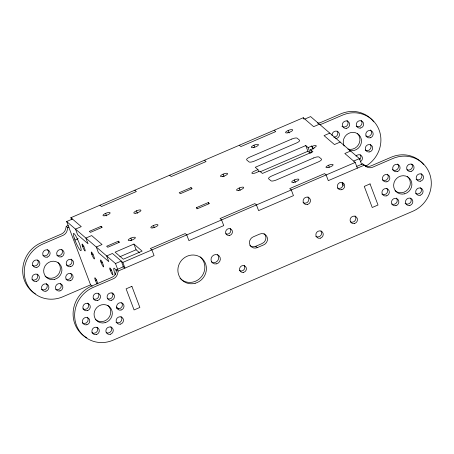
<?xml version="1.0" encoding="UTF-8"?>
<svg xmlns="http://www.w3.org/2000/svg" width="454" height="454" viewBox="0 0 454 454"><rect width="100%" height="100%" fill="white"/><g stroke="black" fill="none" stroke-linecap="round" stroke-linejoin="round"><path stroke-width="0.68" d="M68.174 225.485L66.256 226.313L65.648 228.941A7.065 6.685 -49.3 0 1 61.375 234.054L41.269 242.703A29.442 27.859 -49.3 0 0 22.887 267.31A29.442 27.859 -49.3 0 0 35.372 293.846M69.093 227.102L67.816 227.653L67.209 230.28A7.065 6.685 -49.3 0 1 62.93 235.393L42.829 244.042A29.442 27.859 -49.3 0 0 26.048 281.928A29.442 27.859 -49.3 0 0 62.765 296.803L90.766 284.754M123.692 266.646L116.65 269.676L116.042 272.304A7.065 6.685 -49.3 0 1 111.763 277.417L91.663 286.065A29.442 27.859 -49.3 0 0 73.213 311.331A29.442 27.859 -49.3 0 0 86.873 337.855M364.142 165.222L328.293 180.641L326.142 174.943L324.582 173.604L289.731 188.592L291.292 189.937L293.449 195.634L258.598 210.622L256.442 204.924L254.887 203.585L220.037 218.573L221.597 219.918L223.748 225.615L188.904 240.603L186.747 234.905L185.192 233.566L150.342 248.559L151.903 249.899L154.054 255.596L118.205 271.015L117.603 273.643A7.065 6.685 -49.3 0 1 113.324 278.762L93.223 287.405A29.442 27.859 -49.3 0 0 76.442 325.291A29.442 27.859 -49.3 0 0 113.16 340.165L412.731 211.297A29.442 27.859 -49.3 0 0 429.507 173.411A29.442 27.859 -49.3 0 0 392.795 158.537L372.689 167.186A7.065 6.685 -49.3 0 1 366.287 166.663L362.581 163.877L356.821 166.357M71.596 219.6L70.875 217.699L303.261 117.734L313.652 126.672L319.429 124.186M92.19 286.224L90.584 284.84L66.659 221.524L72.436 219.038M304.816 119.073L310.593 116.587L359.432 158.611L361.634 164.439M101.1 226.302L89.33 231.37L90.482 232.363L102.252 227.295L101.1 226.302L101.577 227.573M190.969 187.644L179.199 192.706L180.357 193.699L192.127 188.637L190.969 187.644L191.446 188.909M74.944 240.047L78.15 238.668M329.82 133.13L324.043 135.615L334.428 144.554L340.211 142.068M305.758 145.564L307.908 151.261L310.275 153.299L308.124 147.601L305.758 145.564L255.256 167.288L257.968 169.626L258.689 171.521M308.124 147.601L311.762 146.035L313.061 148.867M257.968 169.626L254.331 171.186A3.536 1.016 -20.7 0 0 251.987 173.314A3.536 1.016 -20.7 0 0 256.062 172.679L259.699 171.113L262.418 173.451L312.914 151.727L310.547 149.689L314.185 148.123L313.839 147.828A3.536 1.016 -20.7 0 0 316.183 145.7A3.536 1.016 -20.7 0 0 312.108 146.336M82.668 246.692L83.95 246.142M260 171.873L307.908 151.261M118.415 241.205L106.645 246.267L107.802 247.26L119.572 242.198L118.415 241.205L118.897 242.47M196.52 207.609L208.29 202.546L209.442 203.54L197.672 208.602L196.52 207.609L196.996 208.874M91.901 254.643L93.189 254.087M133.936 244.065L115.106 252.169L123.301 259.223L142.13 251.119L133.936 244.065L136.087 249.762L139.673 252.85M350.596 151.012L344.819 153.497L355.21 162.436L357.366 168.133M101.14 262.588L102.422 262.037M119.856 256.748L136.087 249.762M66.659 221.524L115.492 263.547L121.269 261.061L123.471 266.89M353.655 161.096L359.432 158.611M70.875 217.699L81.266 226.642L75.489 229.122L77.645 234.826L88.036 243.764L85.88 238.066L91.657 235.581L102.048 244.524L96.271 247.004L98.427 252.708L108.812 261.646L106.662 255.948L112.439 253.463L122.83 262.406L355.21 162.436M110.373 270.539L111.661 269.982M95.425 280.459L96.708 279.908M249.791 245.449A6.004 5.686 -49.3 0 0 255.738 246.278L262.157 243.514A6.004 5.686 -49.3 0 0 264.035 233.577M257.293 247.617L263.717 244.854A6.004 5.686 -49.3 0 0 267.139 237.124A6.004 5.686 -49.3 0 0 259.648 234.094L253.23 236.852A6.004 5.686 -49.3 0 0 249.808 244.581A6.004 5.686 -49.3 0 0 257.293 247.617L255.738 246.278M362.581 163.877L366.287 166.663M274.188 130.236L275.748 131.581L240.898 146.568L239.343 145.229M204.493 160.222L206.054 161.562L171.203 176.555L169.643 175.21M134.798 190.203L136.353 191.543L101.509 206.536L99.948 205.191M122.903 266.311L124.981 268.104L122.83 262.406M66.256 226.313L67.816 227.653M116.65 269.676L118.205 271.015M116.343 307L118.488 308.851M328.605 165.228L329.32 167.123M303.261 117.734L303.737 118.999M311.762 146.035L312.959 149.201M310.547 149.689L311.745 152.856M288.199 130.457L289.153 132.988M294.368 179.954L295.321 182.485M253.962 145.184L254.677 147.085M239.207 188.001L240.16 190.532M223.101 174.143L224.06 176.674M208.29 202.546L208.766 203.812M153.475 225.473L154.195 227.375M136.45 210.821L137.403 213.352M130.865 238.106L131.819 240.643M105.623 213.352L106.582 215.883M115.492 263.547L117.694 269.375M343.162 185.669A4.71 0.698 66.7 0 1 342.1 183.2M113.256 294.175A3.814 0.568 66.7 0 1 113.239 293.999M115.35 274.818A9.421 1.396 66.7 0 1 113.755 268.433A9.421 1.396 66.7 0 1 116.252 270.828M97.082 283.932A3.814 0.568 66.7 0 1 94.914 278.892A3.814 0.568 66.7 0 1 95.743 278.756A3.814 0.568 66.7 0 1 97.848 283.807M365.901 166.113A29.442 27.859 -49.3 0 0 378.369 128.266A29.442 27.859 -49.3 0 0 342.401 115.174L322.3 123.823A7.065 6.685 -49.3 0 1 319.554 124.396M373.761 121.865A29.442 27.859 -49.3 0 0 340.841 113.835L320.74 122.478A7.065 6.685 -49.3 0 1 317.425 123.034M37.097 274.074A3.814 3.609 -49.3 0 1 31.928 279.568M370.402 144.571A3.814 3.609 -49.3 0 1 365.232 150.064M58.021 262.554A9.421 8.915 -49.3 0 1 57.686 275.243A9.421 8.915 -49.3 0 1 45.099 276.231M370.907 130.474A3.814 3.609 -49.3 0 1 365.731 135.967M370.413 129.952A3.814 3.609 -49.3 0 1 370.674 130.202M356.01 156.085A3.814 3.609 -49.3 0 1 361.713 156.051A3.814 3.609 -49.3 0 1 360.345 161.709M360.164 154.723A3.814 3.609 -49.3 0 1 359.664 159.723M71.102 259.075A3.814 3.609 -49.3 0 1 66.483 265.034M344.132 145.978A9.421 8.915 -49.3 0 1 350.647 132.619A9.421 8.915 -49.3 0 1 361.48 141.676A9.421 8.915 -49.3 0 1 349.449 150.427M357.593 133.68A9.421 8.915 -49.3 0 1 358.444 144.843A9.421 8.915 -49.3 0 1 347.889 149.088M46.393 283.585A3.814 3.609 -49.3 0 1 41.45 289.346M60.598 283.591A3.814 3.609 -49.3 0 1 55.74 289.277M61.806 249.564A3.814 3.609 -49.3 0 1 56.954 255.25M47.608 249.552A3.814 3.609 -49.3 0 1 42.982 255.511M37.603 259.977A3.814 3.609 -49.3 0 1 32.427 265.471M70.83 273.439A3.814 3.609 -49.3 0 1 65.978 279.125M361.151 120.423A3.814 3.609 -49.3 0 1 356.208 126.184M332.107 135.667A3.814 3.609 -49.3 0 1 335.347 131.144A3.814 3.609 -49.3 0 1 339.45 134.452A3.814 3.609 -49.3 0 1 335.676 138.549M337.169 131.11A3.814 3.609 -49.3 0 1 333.747 137.204M347.406 120.957A3.814 3.609 -49.3 0 1 342.554 126.643M342.237 126.45A3.814 3.609 -49.3 0 1 341.941 126.223M346.913 120.435A3.814 3.609 -49.3 0 1 347.179 120.685M364.727 165.324A7.065 6.685 -49.3 0 0 371.134 165.846L391.234 157.197A29.442 27.859 -49.3 0 1 423.735 164.694M342.435 182.389A3.814 3.609 -49.3 0 1 337.583 188.075M230.223 228.515A3.536 3.343 -49.3 0 1 225.729 233.782M217.597 254.575A4.829 4.568 -49.3 0 1 211.343 261.873M397.573 164.047A3.814 3.609 -49.3 0 1 397.437 169.189A3.814 3.609 -49.3 0 1 392.335 169.586M387.336 174.2A3.814 3.609 -49.3 0 1 382.393 179.966M411.772 164.059A3.814 3.609 -49.3 0 1 406.92 169.745M120.997 316.534A3.814 3.609 -49.3 0 1 116.054 322.295M87.764 303.068A3.814 3.609 -49.3 0 1 82.821 308.834M98.229 293.188A3.814 3.609 -49.3 0 1 93.376 298.874M111.973 292.654A3.814 3.609 -49.3 0 1 107.348 298.613M200.169 256.879A14.721 13.932 -49.3 0 1 200.657 277.672A14.721 13.932 -49.3 0 1 179.977 278.251M307.971 196.843A3.814 3.609 -49.3 0 1 303.028 202.609M110.759 326.687A3.814 3.609 -49.3 0 1 110.992 326.954M111.185 327.243A3.814 3.609 -49.3 0 1 106.134 332.64M320.961 230.882A3.814 3.609 -49.3 0 1 315.785 236.375M97.014 327.215A3.814 3.609 -49.3 0 1 91.844 332.708M354.966 215.883A3.814 3.609 -49.3 0 1 355.198 216.155M355.391 216.439A3.814 3.609 -49.3 0 1 350.34 221.841M407.34 176.43A9.421 8.915 -49.3 0 1 407.97 189.386A9.421 8.915 -49.3 0 1 395.065 190.725M121.729 302.71A3.814 3.609 -49.3 0 1 116.559 308.204M396.359 198.075A3.814 3.609 -49.3 0 1 391.734 204.033M410.558 198.086A3.814 3.609 -49.3 0 1 405.706 203.772M405.388 203.579A3.814 3.609 -49.3 0 1 405.099 203.352M244.178 265.448A3.536 3.343 -49.3 0 1 239.389 270.533M421.068 173.57A3.814 3.609 -49.3 0 1 416.125 179.33M107.768 305.298A9.421 8.915 -49.3 0 1 108.398 318.254A9.421 8.915 -49.3 0 1 95.493 319.593M420.569 187.661A3.814 3.609 -49.3 0 1 415.626 193.427M87.259 317.164A3.814 3.609 -49.3 0 1 82.322 322.93M386.831 188.297A3.814 3.609 -49.3 0 1 381.888 194.057M291.78 139.06L249.836 157.101A4.71 1.356 -20.7 0 0 246.715 159.939L249.025 161.925A4.71 1.356 -20.7 0 0 254.456 161.079L296.4 143.038A4.71 1.356 -20.7 0 0 299.521 140.201L297.211 138.215A4.71 1.356 -20.7 0 0 291.78 139.06M313.714 157.935L271.776 175.982A4.71 1.356 -20.7 0 0 268.649 178.814L270.959 180.8A4.71 1.356 -20.7 0 0 276.39 179.954L318.333 161.913A4.71 1.356 -20.7 0 0 321.455 159.076L319.151 157.09A4.71 1.356 -20.7 0 0 313.714 157.935M131.881 286.355L126.104 288.84L134.078 309.946L139.855 307.46L131.881 286.355M370.038 183.904L364.261 186.39L372.235 207.495L378.012 205.009L370.038 183.904M82.384 245.886A3.814 0.568 66.7 0 0 85.102 251.005A3.814 0.568 66.7 0 0 83.326 245.597A3.814 0.568 66.7 0 0 82.384 245.886M74.24 238.061A9.421 1.396 66.7 0 0 80.954 250.699A9.421 1.396 66.7 0 0 76.561 237.346A9.421 1.396 66.7 0 0 74.24 238.061M91.617 253.837A3.814 0.568 66.7 0 0 94.336 258.956A3.814 0.568 66.7 0 0 92.559 253.548A3.814 0.568 66.7 0 0 91.617 253.837M110.089 269.733A3.814 0.568 66.7 0 0 112.808 274.852A3.814 0.568 66.7 0 0 111.031 269.443A3.814 0.568 66.7 0 0 110.089 269.733M100.856 261.782A3.814 0.568 66.7 0 0 103.574 266.901A3.814 0.568 66.7 0 0 101.792 261.493A3.814 0.568 66.7 0 0 100.856 261.782M36.451 281.389A3.814 3.609 -49.3 0 0 38.425 275.141A3.814 3.609 -49.3 0 0 32.16 276.832A3.814 3.609 -49.3 0 0 36.451 281.389M369.755 151.886A3.814 3.609 -49.3 0 0 371.73 145.638A3.814 3.609 -49.3 0 0 365.464 147.329A3.814 3.609 -49.3 0 0 369.755 151.886M54.701 279.312A9.421 8.915 -49.3 0 0 59.582 263.893A9.421 8.915 -49.3 0 0 44.106 268.064A9.421 8.915 -49.3 0 0 54.701 279.312M370.26 137.789A3.814 3.609 -49.3 0 0 372.235 131.547A3.814 3.609 -49.3 0 0 365.969 133.232A3.814 3.609 -49.3 0 0 370.26 137.789M70.688 266.663A3.814 3.609 -49.3 0 0 72.663 260.414A3.814 3.609 -49.3 0 0 66.397 262.106A3.814 3.609 -49.3 0 0 70.688 266.663M45.973 291.167A3.814 3.609 -49.3 0 0 47.954 284.925A3.814 3.609 -49.3 0 0 41.683 286.616A3.814 3.609 -49.3 0 0 45.973 291.167M59.951 290.906A3.814 3.609 -49.3 0 0 61.926 284.664A3.814 3.609 -49.3 0 0 55.66 286.349A3.814 3.609 -49.3 0 0 59.951 290.906M61.159 256.879A3.814 3.609 -49.3 0 0 63.14 250.631A3.814 3.609 -49.3 0 0 56.869 252.322A3.814 3.609 -49.3 0 0 61.159 256.879M47.188 257.14A3.814 3.609 -49.3 0 0 49.163 250.897A3.814 3.609 -49.3 0 0 42.897 252.583A3.814 3.609 -49.3 0 0 47.188 257.14M36.956 267.293A3.814 3.609 -49.3 0 0 38.93 261.05A3.814 3.609 -49.3 0 0 32.665 262.735A3.814 3.609 -49.3 0 0 36.956 267.293M70.183 280.754A3.814 3.609 -49.3 0 0 72.158 274.511A3.814 3.609 -49.3 0 0 65.892 276.202A3.814 3.609 -49.3 0 0 70.183 280.754M360.731 128.011A3.814 3.609 -49.3 0 0 362.706 121.763A3.814 3.609 -49.3 0 0 356.441 123.454A3.814 3.609 -49.3 0 0 360.731 128.011M346.76 128.272A3.814 3.609 -49.3 0 0 348.734 122.024A3.814 3.609 -49.3 0 0 342.469 123.715A3.814 3.609 -49.3 0 0 346.76 128.272M341.788 189.704A3.814 3.609 -49.3 0 0 343.769 183.456A3.814 3.609 -49.3 0 0 337.498 185.147A3.814 3.609 -49.3 0 0 341.788 189.704M229.741 235.388A3.536 3.343 -49.3 0 0 231.568 229.605A3.536 3.343 -49.3 0 0 225.769 231.171A3.536 3.343 -49.3 0 0 229.741 235.388M216.654 263.819A4.829 4.568 -49.3 0 0 219.151 255.92A4.829 4.568 -49.3 0 0 211.224 258.054A4.829 4.568 -49.3 0 0 216.654 263.819M397.154 171.635A3.814 3.609 -49.3 0 0 399.128 165.387A3.814 3.609 -49.3 0 0 392.863 167.078A3.814 3.609 -49.3 0 0 397.154 171.635M386.916 181.787A3.814 3.609 -49.3 0 0 388.891 175.539A3.814 3.609 -49.3 0 0 382.626 177.23A3.814 3.609 -49.3 0 0 386.916 181.787M411.125 171.374A3.814 3.609 -49.3 0 0 413.1 165.125A3.814 3.609 -49.3 0 0 406.835 166.817A3.814 3.609 -49.3 0 0 411.125 171.374M120.577 324.116A3.814 3.609 -49.3 0 0 122.552 317.874A3.814 3.609 -49.3 0 0 116.286 319.565A3.814 3.609 -49.3 0 0 120.577 324.116M87.344 310.655A3.814 3.609 -49.3 0 0 89.325 304.413A3.814 3.609 -49.3 0 0 83.054 306.104A3.814 3.609 -49.3 0 0 87.344 310.655M97.582 300.503A3.814 3.609 -49.3 0 0 99.557 294.26A3.814 3.609 -49.3 0 0 93.291 295.951A3.814 3.609 -49.3 0 0 97.582 300.503M111.553 300.242A3.814 3.609 -49.3 0 0 113.534 293.999A3.814 3.609 -49.3 0 0 107.263 295.685A3.814 3.609 -49.3 0 0 111.553 300.242M195.112 283.279A14.721 13.932 -49.3 0 0 202.739 259.189A14.721 13.932 -49.3 0 0 178.564 265.704A14.721 13.932 -49.3 0 0 195.112 283.279M307.551 204.431A3.814 3.609 -49.3 0 0 309.532 198.182A3.814 3.609 -49.3 0 0 303.261 199.874A3.814 3.609 -49.3 0 0 307.551 204.431M110.345 334.269A3.814 3.609 -49.3 0 0 112.32 328.026A3.814 3.609 -49.3 0 0 106.049 329.718A3.814 3.609 -49.3 0 0 110.345 334.269M320.314 238.197A3.814 3.609 -49.3 0 0 322.289 231.949A3.814 3.609 -49.3 0 0 316.024 233.64A3.814 3.609 -49.3 0 0 320.314 238.197M96.367 334.536A3.814 3.609 -49.3 0 0 98.342 328.287A3.814 3.609 -49.3 0 0 92.077 329.979A3.814 3.609 -49.3 0 0 96.367 334.536M354.551 223.47A3.814 3.609 -49.3 0 0 356.526 217.222A3.814 3.609 -49.3 0 0 350.261 218.913A3.814 3.609 -49.3 0 0 354.551 223.47M404.667 193.807A9.421 8.915 -49.3 0 0 409.548 178.388A9.421 8.915 -49.3 0 0 394.072 182.559A9.421 8.915 -49.3 0 0 404.667 193.807M121.082 310.025A3.814 3.609 -49.3 0 0 123.057 303.777A3.814 3.609 -49.3 0 0 116.792 305.468A3.814 3.609 -49.3 0 0 121.082 310.025M395.939 205.662A3.814 3.609 -49.3 0 0 397.914 199.419A3.814 3.609 -49.3 0 0 391.649 201.105A3.814 3.609 -49.3 0 0 395.939 205.662M409.911 205.401A3.814 3.609 -49.3 0 0 411.886 199.153A3.814 3.609 -49.3 0 0 405.621 200.844A3.814 3.609 -49.3 0 0 409.911 205.401M243.696 272.321A3.536 3.343 -49.3 0 0 245.523 266.538A3.536 3.343 -49.3 0 0 239.723 268.104A3.536 3.343 -49.3 0 0 243.696 272.321M420.654 181.152A3.814 3.609 -49.3 0 0 422.629 174.909A3.814 3.609 -49.3 0 0 416.363 176.6A3.814 3.609 -49.3 0 0 420.654 181.152M105.095 322.675A9.421 8.915 -49.3 0 0 109.976 307.256A9.421 8.915 -49.3 0 0 94.5 311.427A9.421 8.915 -49.3 0 0 105.095 322.675M420.149 195.248A3.814 3.609 -49.3 0 0 422.124 189.006A3.814 3.609 -49.3 0 0 415.858 190.691A3.814 3.609 -49.3 0 0 420.149 195.248M86.845 324.752A3.814 3.609 -49.3 0 0 88.819 318.504A3.814 3.609 -49.3 0 0 82.554 320.195A3.814 3.609 -49.3 0 0 86.845 324.752M386.416 195.884A3.814 3.609 -49.3 0 0 388.391 189.636A3.814 3.609 -49.3 0 0 382.126 191.327A3.814 3.609 -49.3 0 0 386.416 195.884M238.6 190.385A3.814 1.095 -20.7 0 0 243.719 187.485A3.814 1.095 -20.7 0 0 238.1 188.546A3.814 1.095 -20.7 0 0 238.6 190.385M222.494 176.527A3.814 1.095 -20.7 0 0 227.613 173.627A3.814 1.095 -20.7 0 0 221.995 174.688A3.814 1.095 -20.7 0 0 222.494 176.527M105.022 215.735A3.814 1.095 -20.7 0 0 110.14 212.835A3.814 1.095 -20.7 0 0 104.522 213.896A3.814 1.095 -20.7 0 0 105.022 215.735M287.592 132.84A3.814 1.095 -20.7 0 0 292.711 129.94A3.814 1.095 -20.7 0 0 287.093 131.002A3.814 1.095 -20.7 0 0 287.592 132.84M327.998 167.611A3.814 1.095 -20.7 0 0 333.117 164.711A3.814 1.095 -20.7 0 0 327.499 165.772A3.814 1.095 -20.7 0 0 327.998 167.611M293.761 182.338A3.814 1.095 -20.7 0 0 298.88 179.438A3.814 1.095 -20.7 0 0 293.261 180.499A3.814 1.095 -20.7 0 0 293.761 182.338M253.355 147.567A3.814 1.095 -20.7 0 0 258.474 144.667A3.814 1.095 -20.7 0 0 252.855 145.728A3.814 1.095 -20.7 0 0 253.355 147.567M152.873 227.863A3.814 1.095 -20.7 0 0 157.992 224.963A3.814 1.095 -20.7 0 0 152.374 226.018A3.814 1.095 -20.7 0 0 152.873 227.863M135.842 213.204A3.814 1.095 -20.7 0 0 140.961 210.304A3.814 1.095 -20.7 0 0 135.343 211.365A3.814 1.095 -20.7 0 0 135.842 213.204M130.258 240.495A3.814 1.095 -20.7 0 0 135.377 237.595A3.814 1.095 -20.7 0 0 129.759 238.651A3.814 1.095 -20.7 0 0 130.258 240.495"/></g></svg>
